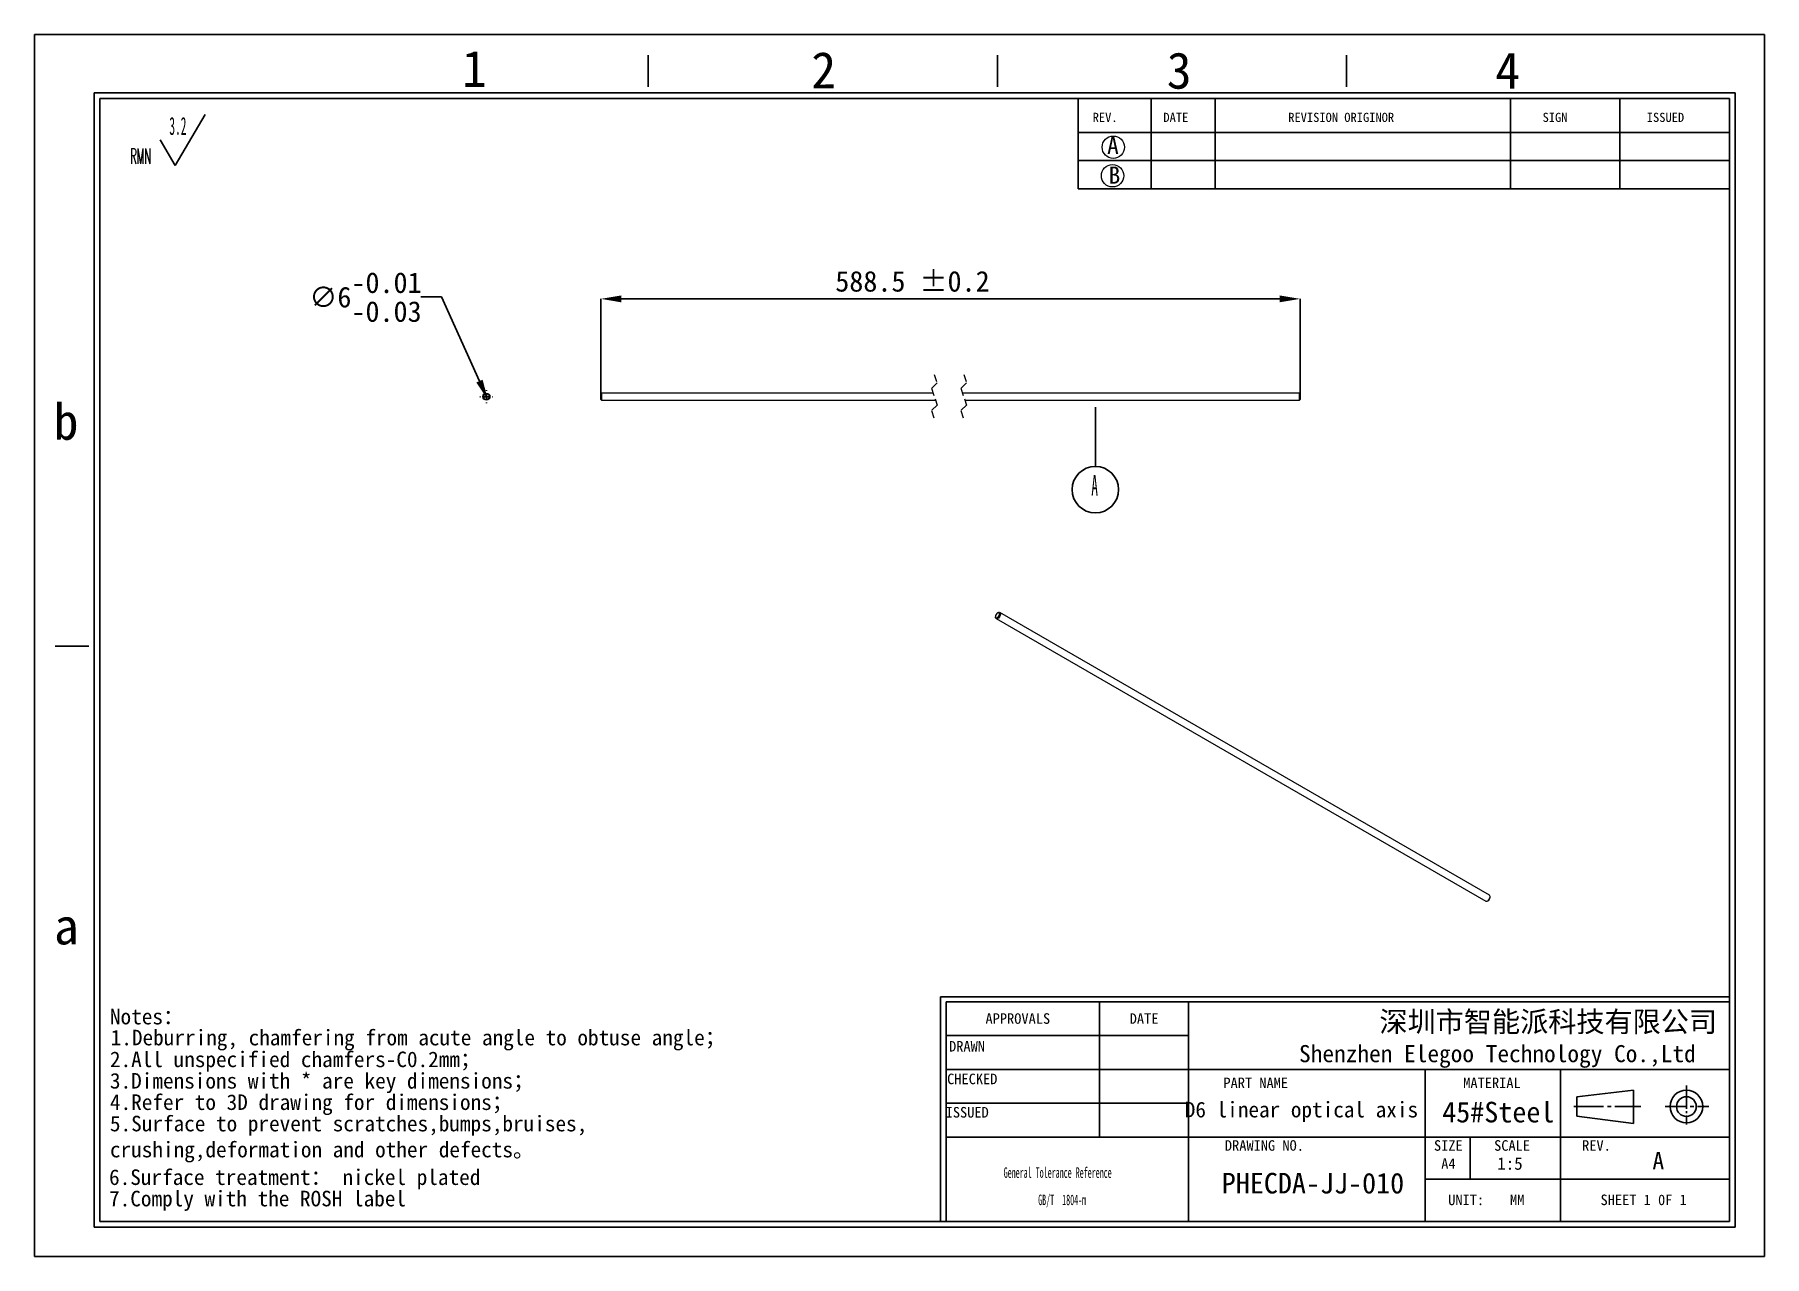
# Model space of a CAD drawing. Header units: millimetres. Extents: x 2 to 295, y 1 to 209.
import ezdxf

# ---------------------------------------------------------------- set-up
doc = ezdxf.new("R2010")
doc.units = ezdxf.units.MM
doc.header["$PDSIZE"] = -1
doc.linetypes.add('HIDDEN', pattern=[1.905, 1.27, -0.635])
doc.layers.add('SLD-0', color=179, linetype='Continuous')
doc.styles.add('C', font='simfang.ttf')
doc.styles.add('SLDTEXTSTYLE1', font='TXT', dxfattribs={"width": 0.469, "bigfont": 'bigfont'})
doc.styles.add('SLDTEXTSTYLE2', font='TXT', dxfattribs={"width": 0.469})
doc.styles.add('SLDTEXTSTYLE8', font='TXT', dxfattribs={"width": 0.484})
doc.dimstyles.new('SLDDIMSTYLE1', dxfattribs={"dimtxt": 3.5, "dimasz": 3.5, "dimexe": 0, "dimexo": 0.0625, "dimgap": 0.875, "dimtad": 0, "dimtih": 1, "dimtoh": 1, "dimlfac": 5, "dimrnd": 1e-09, "dimzin": 12, "dimdsep": 46, "dimtxsty": 'SLDTEXTSTYLE2', "dimsah": 1, "dimcen": 0, "dimadec": 0, "dimazin": 3, "dimtol": 1, "dimtp": -0.014, "dimtm": 0.03, "dimtfac": 1, "dimtmove": 0, "dimatfit": 3, "dimfxl": 1, "dimfrac": 2, "dimtolj": 1, "dimarcsym": 0})
doc.dimstyles.new('SLDDIMSTYLE2', dxfattribs={"dimtxt": 3.5, "dimasz": 3.5, "dimexe": 0, "dimexo": 0.0625, "dimgap": 0.875, "dimtad": 2, "dimlfac": 5, "dimrnd": 1e-09, "dimzin": 12, "dimdsep": 46, "dimtxsty": 'SLDTEXTSTYLE2', "dimsah": 1, "dimcen": 0.09, "dimadec": 0, "dimazin": 3, "dimtol": 1, "dimtp": 0.2, "dimtm": 0.2, "dimtfac": 1, "dimtofl": 0, "dimtmove": 0, "dimatfit": 3, "dimfxl": 1, "dimfrac": 2, "dimtolj": 1, "dimtzin": 0, "dimarcsym": 0})

# ---------------------------------------------------------------- blocks, each defined once
blk = doc.blocks.new('SW_NOTE_0')
at = {"layer": 'SLD-0', "color": 0, "attachment_point": 1, "style": 'C'}
for s, insert, char_height in [('Notes：', (1.01, 15.47), 2.646), ('1.Deburring, chamfering from acute angle to obtuse angle；', (1.14, 11.91), 2.6458), ('2.All unspecified chamfers-C0.2mm；', (1.01, 8.21), 2.6458), ('3.{\\fSimSun|b0|i0|c134|p2;Dimensions with * are key dimensions}；', (1.01, 4.57), 2.6458), ('4.Refer to 3D drawing for dimensions；', (1.01, 0.94), 2.6458), ('5.Surface to prevent scratches,bumps,bruises,\\Pcrushing,deformation and other defects。', (1.01, -2.69), 2.6458), ('6.Surface treatment： nickel plated', (0.86, -11.79), 2.6458), ('7.Comply with the ROSH label', (0.86, -15.42), 2.6458)]:
    blk.add_mtext(s, dxfattribs=dict(at, insert=insert, char_height=char_height))
blk = doc.blocks.new('SW_NOTE_1')
at = {"layer": 'SLD-0', "color": 0}
for q in [(12.74, 9.16), (5.08, 4.83)]:
    blk.add_line((7.63, 0.49), q, dxfattribs=at)
at = {"layer": 'SLD-0', "color": 0, "attachment_point": 1}
for s, insert, char_height, style in [('3.2', (6.66, 8.73), 3.032, 'SLDTEXTSTYLE2'), ('{\\Ftxt,bigfont|c134;RMN}', (0, 3.41), 2.6458, 'SLDTEXTSTYLE1')]:
    blk.add_mtext(s, dxfattribs=dict(at, insert=insert, char_height=char_height, style=style))
blk = doc.blocks.new('SW_NOTE_2')
at = {"layer": 'SLD-0', "color": 0, "char_height": 1.7927, "attachment_point": 2, "style": 'SLDTEXTSTYLE8'}
for s, insert in [('General Tolerance Reference', (12.75, 2.31)), ('GB/T  1804-m', (13.51, -2.32))]:
    blk.add_mtext(s, dxfattribs=dict(at, insert=insert))
blk = doc.blocks.new('_D')
at = {"layer": 'Defpoints', "color": 0}
for p in [(78.02, 147.76), (78.51, 146.67)]:
    blk.add_point(p, dxfattribs=at)
at = {"layer": 'SLD-0', "color": 0, "lineweight": -2}
for p, q in [((67.13, 164.19), (70.63, 164.19)), ((70.63, 164.19), (77.07, 149.86))]:
    blk.add_line(p, q, dxfattribs=at)
at = {"layer": 'SLD-0', "color": 0}
blk.add_solid([(77.61, 150.1), (76.54, 149.62), (78.51, 146.67)], dxfattribs=at)
at = {"layer": 'SLD-0', "color": 0, "insert": (48.21, 168.32), "char_height": 3.5, "attachment_point": 1, "style": 'C'}
blk.add_mtext('\\A1;∅6\\S-0.01^ -0.03;', dxfattribs=at)
blk = doc.blocks.new('SW_CENTERMARKSYMBOL_0')
at = {"layer": 'SLD-0', "color": 0}
for p, q in [((-1, 0), (-1.1, 0)), ((0, 0), (-0.5, 0)), ((0, 1), (0, 1.1)), ((0, 0), (0, 0.5)), ((0, 0), (0, -0.5)), ((0, 0), (0.5, 0)), ((1, 0), (1.1, 0)), ((0, -1), (0, -1.1))]:
    blk.add_line(p, q, dxfattribs=at)
blk = doc.blocks.new('_D_1')
at = {"layer": 'Defpoints', "color": 0}
for p in [(97.66, 163.82), (97.66, 147.72), (216.33, 147.72)]:
    blk.add_point(p, dxfattribs=at)
at = {"layer": 'SLD-0', "color": 0, "lineweight": -2}
for p, q in [((97.66, 147.78), (97.66, 163.82)), ((212.83, 163.82), (101.16, 163.82)), ((216.33, 147.78), (216.33, 163.82))]:
    blk.add_line(p, q, dxfattribs=at)
at = {"layer": 'SLD-0', "color": 0}
for points in [[(101.16, 164.4), (101.16, 163.23), (97.66, 163.82)], [(212.83, 164.4), (212.83, 163.23), (216.33, 163.82)]]:
    blk.add_solid(points, dxfattribs=at)
at = {"layer": 'SLD-0', "color": 0, "insert": (150.55, 168.55), "char_height": 3.5, "attachment_point": 2, "style": 'C'}
blk.add_mtext('\\A1;588.5 ±0.2', dxfattribs=at)
blk = doc.blocks.new('SW_DATUMTAG_0')
at = {"layer": 'SLD-0', "color": 0}
blk.add_line((0.68, 16.03), (0.68, 5.97), dxfattribs=at)
blk.add_circle((0.68, 2.04), 3.94, dxfattribs=at)
at = {"layer": 'SLD-0', "color": 0, "insert": (0, 4.51), "char_height": 3.5, "attachment_point": 1, "style": 'SLDTEXTSTYLE2'}
blk.add_mtext('A', dxfattribs=at)

msp = doc.modelspace()

# ---------------------------------------------------------------- linework, layer by layer
at = {"color": 7, "linetype": 'HIDDEN', "lineweight": 0}
for p, q in [((154.2422, 150.9926), (154.7141, 149.577)), ((159.2422, 150.9926), (159.7141, 149.577)), ((154.7141, 149.577), (153.7704, 148.6333)), ((153.7704, 148.6333), (154.7141, 145.802)), ((159.7141, 149.577), (158.7704, 148.6333)), ((158.7704, 148.6333), (159.7141, 145.802)), ((154.7141, 145.802), (153.7704, 144.8583)), ((153.7704, 144.8583), (154.2422, 143.4426)), ((159.7141, 145.802), (158.7704, 144.8583)), ((158.7704, 144.8583), (159.2422, 143.4426))]:
    msp.add_line(p, q, dxfattribs=at)
at = {"color": 7, "linetype": 'Continuous', "lineweight": 15}
for p, q in [((97.7593, 147.8176), (97.6593, 147.7176)), ((97.6593, 146.7176), (97.6593, 147.7176)), ((154.0422, 147.8176), (97.7593, 147.8176)), ((97.7593, 147.8176), (97.7593, 146.6176)), ((216.2303, 147.8176), (159.0422, 147.8176)), ((216.3303, 147.7176), (216.2303, 147.8176)), ((216.2303, 146.6176), (216.2303, 147.8176)), ((216.3303, 147.7176), (216.3303, 146.7176)), ((97.6593, 146.7176), (97.7593, 146.6176)), ((97.7593, 146.6176), (154.4422, 146.6176)), ((159.4422, 146.6176), (216.2303, 146.6176)), ((216.2303, 146.6176), (216.3303, 146.7176)), ((164.6238, 109.9137), (164.6238, 109.8321)), ((164.7481, 109.5574), (247.8332, 61.5934)), ((165.048, 110.5669), (164.9773, 110.5261)), ((248.4331, 62.6326), (165.3481, 110.5966)), ((248.1332, 61.6231), (248.2039, 61.664)), ((248.5574, 62.2763), (248.5574, 62.3579))]:
    msp.add_line(p, q, dxfattribs=at)
at = {"color": 7, "linetype": 'Continuous', "lineweight": 15, "flags": 128}
for points in [[(165.3309, 110.3219), (165.304, 110.4626), (165.2274, 110.5508), (165.1127, 110.5731), (164.9774, 110.5261), (164.8421, 110.4169), (164.7274, 110.2622), (164.6507, 110.0855), (164.6238, 109.9137), (164.6507, 109.773), (164.7274, 109.6848), (164.8421, 109.6625), (164.9774, 109.7095), (165.1127, 109.8187), (165.2274, 109.9734), (165.304, 110.1501), (165.3309, 110.3219)], [(165.4723, 110.3219), (165.4468, 110.1396), (165.3731, 109.9497), (165.2602, 109.7752), (165.1218, 109.637), (164.9744, 109.552), (164.836, 109.5302), (164.7231, 109.5745), (164.6494, 109.6793), (164.6238, 109.8321), (164.6238, 109.8321)], [(165.048, 110.5669), (165.1218, 110.602), (165.2602, 110.6237), (165.3731, 110.5795), (165.4468, 110.4747), (165.4723, 110.3219)], [(247.8332, 61.5934), (247.921, 61.5663), (248.0595, 61.588), (248.2068, 61.6731), (248.3453, 61.8112), (248.4581, 61.9857), (248.5318, 62.1756), (248.5574, 62.3579)]]:
    msp.add_lwpolyline(points, dxfattribs=at)
at = {"color": 7, "linetype": 'Continuous', "lineweight": 15}
for radius in [0.6, 0.5]:
    msp.add_circle((78.263, 147.2176), radius, dxfattribs=at)
for centre, radius, start, end in [((247.7898, 62.3112), 0.7684, 302.611206, 357.394171), ((248.2743, 62.3953), 0.2856, 352.481402, 56.206419)]:
    msp.add_arc(centre, radius, start, end, dxfattribs=at)
at = {"layer": 'SLD-0'}
for p, q in [((1.5907, 208.6737), (295.1066, 208.6737)), ((1.5907, 1.2938), (1.5907, 208.6737)), ((295.1066, 208.6737), (295.1066, 1.2938)), ((12.6748, 7.2189), (12.6748, 197.811)), ((12.6748, 197.811), (289.1814, 197.811)), ((252.0174, 197.811), (252.0174, 182.5137)), ((270.5994, 197.811), (270.5994, 182.5137)), ((289.1814, 197.811), (289.1814, 7.2189)), ((289.1814, 7.2189), (12.6748, 7.2189)), ((295.1066, 1.2938), (1.5907, 1.2938))]:
    msp.add_line(p, q, dxfattribs=at)
at = {"layer": 'SLD-0', "color": 6, "linetype": 'Continuous'}
for p, q in [((105.701, 199.786), (105.701, 205.1695)), ((164.9525, 199.786), (164.9525, 205.1695)), ((224.2039, 199.786), (224.2039, 205.1695)), ((11.6873, 6.2314), (11.6873, 198.7985)), ((11.6873, 198.7985), (290.1689, 198.7985)), ((290.1689, 198.7985), (290.1689, 6.2314)), ((10.8046, 104.8527), (5.0681, 104.8527)), ((290.1689, 6.2314), (11.6873, 6.2314))]:
    msp.add_line(p, q, dxfattribs=at)
at = {"layer": 'SLD-0', "color": 179, "linetype": 'Continuous'}
for p, q in [((178.6588, 197.811), (178.6588, 182.5137)), ((191.0502, 197.811), (191.0502, 182.5137)), ((201.8863, 197.811), (201.8863, 182.5137)), ((178.6588, 192.0745), (289.1814, 192.0745)), ((178.6588, 187.2941), (289.1814, 187.2941)), ((178.6588, 182.5137), (289.1814, 182.5137)), ((289.1814, 45.3294), (155.3299, 45.3294)), ((155.3299, 45.3294), (155.3299, 7.2189)), ((289.1814, 44.5061), (156.286, 44.5061)), ((156.286, 44.5061), (156.286, 7.2189)), ((182.2808, 44.5061), (182.2808, 21.5602)), ((197.3975, 44.5061), (197.3975, 7.2189)), ((197.3975, 38.7696), (156.286, 38.7696)), ((289.1814, 33.0331), (156.286, 33.0331)), ((237.553, 33.0331), (237.553, 7.2189)), ((260.499, 7.2189), (260.499, 33.0331)), ((263.2552, 28.3538), (272.8879, 29.5382)), ((272.8879, 23.8461), (272.8879, 29.5382)), ((281.8693, 26.3495), (281.8693, 30.3163)), ((197.3975, 27.2966), (156.286, 27.2966)), ((262.7856, 26.7328), (267.8301, 26.7328)), ((263.2552, 25.1064), (263.2552, 28.3538)), ((268.4607, 26.7328), (269.0912, 26.7328)), ((269.7218, 26.7328), (274.1357, 26.7328)), ((281.8693, 26.7328), (278.2684, 26.7328)), ((282.4999, 26.7328), (283.1304, 26.7328)), ((283.761, 26.7328), (285.6527, 26.7328)), ((263.2552, 25.1064), (272.8879, 23.8461)), ((281.8693, 25.9663), (281.8693, 25.5831)), ((281.8693, 25.1998), (281.8693, 23.6668)), ((289.1814, 21.5602), (156.286, 21.5602)), ((245.2016, 21.5602), (245.2016, 14.3895)), ((237.553, 14.3895), (289.1814, 14.3895))]:
    msp.add_line(p, q, dxfattribs=at)
at = {"layer": 'SLD-0', "lineweight": 0}
for centre in [(184.6221, 189.5636), (184.4994, 184.7149)]:
    msp.add_circle(centre, 1.8944, dxfattribs=at)
at = {"layer": 'SLD-0', "color": 179, "linetype": 'Continuous'}
for radius in [2.7714, 1.669]:
    msp.add_circle((281.8693, 26.7328), radius, dxfattribs=at)

# ---------------------------------------------------------------- block references
at = {"layer": 'SLD-0'}
for name, p in [('SW_NOTE_1', (17.795, 185.9568)), ('SW_CENTERMARKSYMBOL_0', (78.263, 147.2176)), ('SW_DATUMTAG_0', (180.9002, 129.3958))]:
    msp.add_blockref(name, p, dxfattribs=at)
at = {"layer": 'SLD-0', "color": 5}
msp.add_blockref('SW_NOTE_0', (13.3647, 27.8557), dxfattribs=at)
at = {"layer": 'SLD-0', "color": 179}
msp.add_blockref('SW_NOTE_2', (162.4379, 14.1109), dxfattribs=at)

# ---------------------------------------------------------------- texts
at = {"layer": 'SLD-0', "style": 'C'}
for s, insert, char_height, attachment_point in [('1', (74.111, 205.9712), 6.172, 1), ('2', (133.3881, 205.7276), 6.172, 1), ('3', (193.7066, 205.6655), 6.172, 1), ('4', (249.4405, 205.6593), 6.172, 1), ('A', (183.5778, 191.2862), 2.9034, 1), ('B', (183.8319, 186.2712), 2.9034, 1), ('b', (4.8346, 146.0918), 6.172, 1), ('a', (4.8798, 60.4234), 6.172, 1), ('深圳市智能派科技有限公司', (258.4276, 42.8837), 3.5, 2), ('D6 linear optical axis', (216.5506, 27.5373), 2.645833, 2), ('{\\f@FangSong|b0|i0|c134|p49;45#Steel}', (249.9547, 27.5373), 3.5, 2), ('A', (276.1139, 18.9954), 2.9104, 1), ('PHECDA-JJ-010', (203.0309, 15.475), 3.5, 1)]:
    msp.add_mtext(s, dxfattribs=dict(at, insert=insert, char_height=char_height, attachment_point=attachment_point))
at = {"layer": 'SLD-0', "color": 179, "style": 'C'}
for s, insert, char_height, attachment_point in [('REV.', (181.1288, 195.4001), 1.55363, 1), ('DATE', (193.1265, 195.4001), 1.55363, 1), ('REVISION ORIGINOR', (214.3082, 195.4001), 1.553633, 1), ('SIGN', (257.4664, 195.4001), 1.55363, 1), ('ISSUED', (275.1481, 195.4001), 1.55363, 1), ('APPROVALS', (168.4266, 42.5627), 1.79265, 2), ('DATE', (189.8496, 42.5627), 1.79265, 2), ('DRAWN', (159.8036, 37.8529), 1.79265, 2), ('Shenzhen Elegoo Technology Co.,Ltd', (249.7983, 37.1647), 2.910417, 2), ('CHECKED', (160.6957, 32.3147), 1.79265, 2), ('PART NAME', (208.7939, 31.6454), 1.79265, 2), ('MATERIAL', (248.8802, 31.6454), 1.79265, 2), ('ISSUED', (159.837, 26.6544), 1.79265, 2), ('DRAWING NO.', (210.268, 21.0216), 1.792654, 2), ('SIZE', (241.4789, 21.0216), 1.79265, 2), ('SCALE', (252.2889, 21.0216), 1.79265, 2), ('REV.', (266.6102, 21.0216), 1.79265, 2), ('A4', (241.4898, 17.9531), 1.79265, 2), ('1:5', (251.93, 18.1206), 2.11667, 2), ('UNIT:', (244.4987, 11.7907), 1.79265, 2), ('MM', (253.1609, 11.7907), 1.79265, 2), ('SHEET 1 0F 1', (274.62, 11.7907), 1.792654, 2)]:
    msp.add_mtext(s, dxfattribs=dict(at, insert=insert, char_height=char_height, attachment_point=attachment_point))

# ---------------------------------------------------------------- dimensions: what is measured, and where the dimension line sits
at = {"layer": 'SLD-0'}
dim = msp.add_diameter_dim_2p(p1=(78.017, 147.7649), p2=(78.5089, 146.6704), dimstyle='SLDDIMSTYLE1', override={"dimtxsty": 'C'}, dxfattribs=at)
dim.commit()
dim.dimension.update_dxf_attribs({"geometry": '_D', "text_midpoint": (57.2363, 164.1905), "dimtype": 163})
dim = msp.add_linear_dim(base=(97.6593, 163.8176), p1=(216.3303, 147.7176), p2=(97.6593, 147.7176), text='588.5 ±0.2', dimstyle='SLDDIMSTYLE2', override={"dimtxsty": 'C'}, dxfattribs=at)
dim.commit()
dim.dimension.update_dxf_attribs({"geometry": '_D_1', "text_midpoint": (150.547, 163.8176), "dimtype": 160})

doc.saveas('drawing.dxf')
